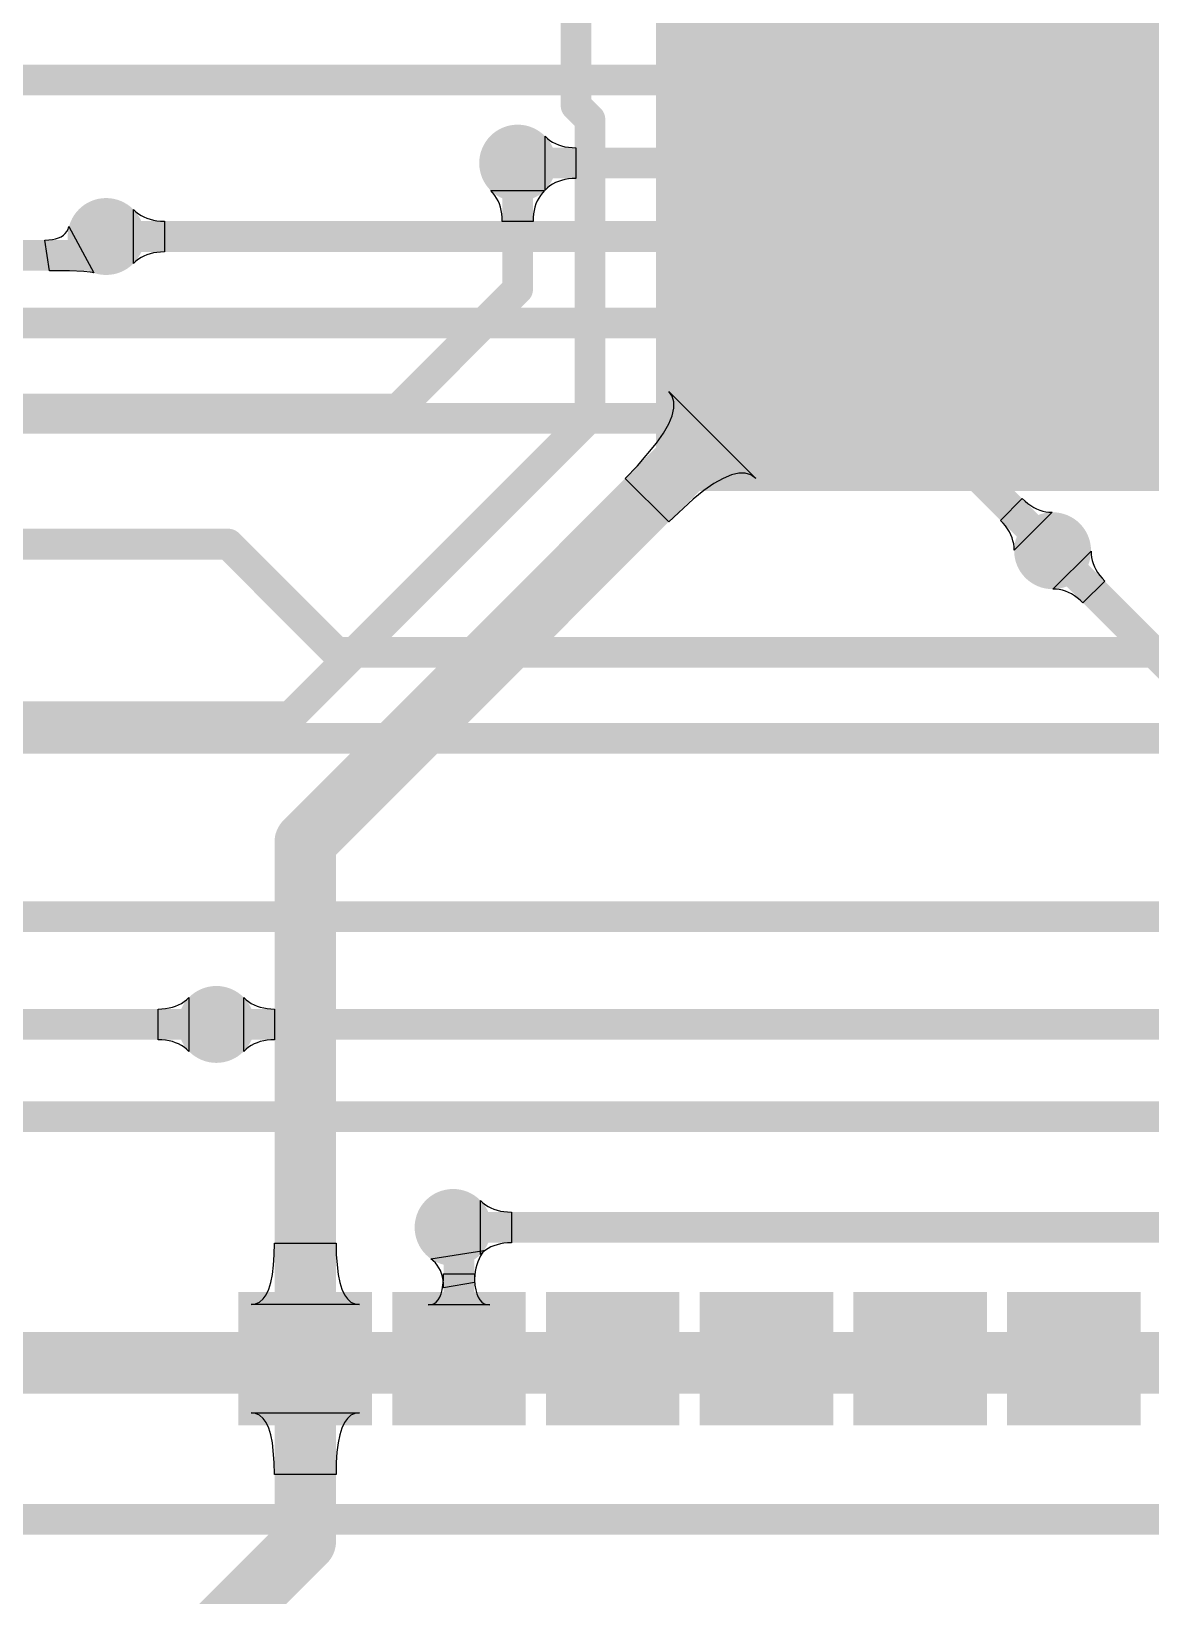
# Model space of a CAD drawing. Header units: millimetres. Extents: x 3.76 to 6.92, y 1.08 to 2.74.
# Drawn here: x 4.868 to 5.232, y 1.655 to 2.164 of the extents above; entities that cross this region are included whole.
import ezdxf

# ---------------------------------------------------------------- set-up
doc = ezdxf.new("R2010")
doc.units = ezdxf.units.MM
doc.header["$MEASUREMENT"] = 0
for name, color, linetype in [('BottomLayer', 5, 'Continuous'), ('MultiLayer', 9, 'Continuous'), ('TopLayer', 1, 'Continuous'), ('TopOverlay', 2, 'Continuous'), ('TopPaste', 8, 'Continuous'), ('TopSolder', 216, 'Continuous'), ('ViaHoleLayer', 16, 'Continuous')]:
    doc.layers.add(name, color=color, linetype=linetype)

# ---------------------------------------------------------------- blocks, each defined once
blk = doc.blocks.new('ESP32S_6')
at = {"layer": 'TopLayer'}
for points in [[(0.24803, 0.2874), (0.48425, 0.2874), (0.24803, 0.52362), (0.48425, 0.52362)], [(0.1122, -0.01638), (0.14764, -0.01638), (0.1122, 0.01906), (0.14764, 0.01906)], [(0.1622, -0.01638), (0.19764, -0.01638), (0.1622, 0.01906), (0.19764, 0.01906)], [(0.2122, -0.01638), (0.24764, -0.01638), (0.2122, 0.01906), (0.24764, 0.01906)], [(0.2622, -0.01638), (0.29764, -0.01638), (0.2622, 0.01906), (0.29764, 0.01906)], [(0.3122, -0.01638), (0.34764, -0.01638), (0.3122, 0.01906), (0.34764, 0.01906)], [(0.3622, -0.01638), (0.39764, -0.01638), (0.3622, 0.01906), (0.39764, 0.01906)]]:
    blk.add_solid(points, dxfattribs=at)
at = {"layer": 'TopOverlay', "const_width": 0.005}
blk.add_lwpolyline([(0, 0), (0.71, 0)], dxfattribs=at)
at = {"layer": 'TopPaste'}
for points in [[(0.24803, 0.2874), (0.48425, 0.2874), (0.24803, 0.52362), (0.48425, 0.52362)], [(0.1122, -0.01638), (0.14764, -0.01638), (0.1122, 0.01906), (0.14764, 0.01906)], [(0.1622, -0.01638), (0.19764, -0.01638), (0.1622, 0.01906), (0.19764, 0.01906)], [(0.2122, -0.01638), (0.24764, -0.01638), (0.2122, 0.01906), (0.24764, 0.01906)], [(0.2622, -0.01638), (0.29764, -0.01638), (0.2622, 0.01906), (0.29764, 0.01906)], [(0.3122, -0.01638), (0.34764, -0.01638), (0.3122, 0.01906), (0.34764, 0.01906)], [(0.3622, -0.01638), (0.39764, -0.01638), (0.3622, 0.01906), (0.39764, 0.01906)]]:
    blk.add_solid(points, dxfattribs=at)
at = {"layer": 'TopSolder'}
for points in [[(0.24403, 0.2834), (0.48825, 0.2834), (0.24403, 0.52762), (0.48825, 0.52762)], [(0.1082, -0.02038), (0.15164, -0.02038), (0.1082, 0.02306), (0.15164, 0.02306)], [(0.1582, -0.02038), (0.20164, -0.02038), (0.1582, 0.02306), (0.20164, 0.02306)], [(0.2082, -0.02038), (0.25164, -0.02038), (0.2082, 0.02306), (0.25164, 0.02306)], [(0.2582, -0.02038), (0.30164, -0.02038), (0.2582, 0.02306), (0.30164, 0.02306)], [(0.3082, -0.02038), (0.35164, -0.02038), (0.3082, 0.02306), (0.35164, 0.02306)], [(0.3582, -0.02038), (0.40164, -0.02038), (0.3582, 0.02306), (0.40164, 0.02306)]]:
    blk.add_solid(points, dxfattribs=at)

msp = doc.modelspace()

# ---------------------------------------------------------------- linework, layer by layer
at = {"layer": 'BottomLayer'}
for p, q in [((5.03493, 2.11225), (5.03493, 2.12975)), ((5.03493, 2.12975), (5.03569, 2.12904)), ((5.03569, 2.12904), (5.0365, 2.1284)), ((5.0365, 2.1284), (5.03737, 2.12784)), ((5.03737, 2.12784), (5.0383, 2.12735)), ((5.0383, 2.12735), (5.03927, 2.12694)), ((5.03927, 2.12694), (5.0403, 2.1266)), ((5.0403, 2.1266), (5.04139, 2.12634)), ((5.04139, 2.12634), (5.04252, 2.12615)), ((5.04252, 2.12615), (5.04371, 2.12604)), ((5.04371, 2.12604), (5.04496, 2.126)), ((5.04496, 2.126), (5.04496, 2.116)), ((5.04252, 2.11585), (5.04139, 2.11566)), ((5.04371, 2.11596), (5.04252, 2.11585)), ((5.04496, 2.116), (5.04371, 2.11596)), ((5.03569, 2.11296), (5.03493, 2.11225)), ((5.0365, 2.1136), (5.03569, 2.11296)), ((5.03737, 2.11416), (5.0365, 2.1136)), ((5.0383, 2.11465), (5.03737, 2.11416)), ((5.03927, 2.11506), (5.0383, 2.11465)), ((5.0403, 2.1154), (5.03927, 2.11506)), ((5.04139, 2.11566), (5.0403, 2.1154)), ((4.90107, 2.08839), (4.90107, 2.10589)), ((4.90107, 2.10589), (4.90183, 2.10518)), ((4.90183, 2.10518), (4.90265, 2.10454)), ((4.90265, 2.10454), (4.90351, 2.10398)), ((4.90351, 2.10398), (4.90444, 2.10349)), ((4.90444, 2.10349), (4.90541, 2.10308)), ((4.90541, 2.10308), (4.90644, 2.10274)), ((4.90644, 2.10274), (4.90753, 2.10248)), ((4.90753, 2.10248), (4.90866, 2.10229)), ((4.90866, 2.10229), (4.90985, 2.10218)), ((4.90985, 2.10218), (4.9111, 2.10214)), ((4.9111, 2.10214), (4.9111, 2.09214)), ((4.90351, 2.0903), (4.90265, 2.08974)), ((4.90444, 2.09079), (4.90351, 2.0903)), ((4.90541, 2.0912), (4.90444, 2.09079)), ((4.90644, 2.09154), (4.90541, 2.0912)), ((4.90753, 2.0918), (4.90644, 2.09154)), ((4.90866, 2.09199), (4.90753, 2.0918)), ((4.90985, 2.0921), (4.90866, 2.09199)), ((4.9111, 2.09214), (4.90985, 2.0921)), ((4.90183, 2.0891), (4.90107, 2.08839)), ((4.90265, 2.08974), (4.90183, 2.0891)), ((5.18306, 2.00487), (5.19013, 2.01194)), ((5.19013, 2.01194), (5.19104, 2.01109)), ((5.19104, 2.01109), (5.19196, 2.01032)), ((5.19196, 2.01032), (5.1929, 2.00965)), ((5.1929, 2.00965), (5.19385, 2.00907)), ((5.19385, 2.00907), (5.19481, 2.00858)), ((5.18391, 2.00396), (5.18306, 2.00487)), ((5.18468, 2.00304), (5.18391, 2.00396)), ((5.19987, 2.0075), (5.1875, 1.99513)), ((5.19481, 2.00858), (5.1958, 2.00818)), ((5.1958, 2.00818), (5.19679, 2.00788)), ((5.19679, 2.00788), (5.1978, 2.00766)), ((5.1978, 2.00766), (5.19883, 2.00753)), ((5.19883, 2.00753), (5.19987, 2.0075)), ((5.18535, 2.0021), (5.18468, 2.00304)), ((5.18593, 2.00115), (5.18535, 2.0021)), ((5.18642, 2.00019), (5.18593, 2.00115)), ((5.18682, 1.9992), (5.18642, 2.00019)), ((5.18712, 1.99821), (5.18682, 1.9992)), ((5.18734, 1.9972), (5.18712, 1.99821)), ((5.18747, 1.99617), (5.18734, 1.9972)), ((5.1875, 1.99513), (5.18747, 1.99617)), ((4.93693, 1.83225), (4.93693, 1.84975)), ((4.93693, 1.84975), (4.93769, 1.84904)), ((4.93769, 1.84904), (4.9385, 1.8484)), ((4.9385, 1.8484), (4.93937, 1.84784)), ((4.93937, 1.84784), (4.9403, 1.84735)), ((4.9403, 1.84735), (4.94127, 1.84694)), ((4.94127, 1.84694), (4.9423, 1.8466)), ((4.9423, 1.8466), (4.94339, 1.84634)), ((4.94339, 1.84634), (4.94452, 1.84615)), ((4.94452, 1.84615), (4.94571, 1.84604)), ((4.94571, 1.84604), (4.94696, 1.846)), ((4.94696, 1.846), (4.94696, 1.836)), ((4.94571, 1.83596), (4.94452, 1.83585)), ((4.94696, 1.836), (4.94571, 1.83596)), ((4.93769, 1.83296), (4.93693, 1.83225)), ((4.9385, 1.8336), (4.93769, 1.83296)), ((4.93937, 1.83416), (4.9385, 1.8336)), ((4.9403, 1.83465), (4.93937, 1.83416)), ((4.94127, 1.83506), (4.9403, 1.83465)), ((4.9423, 1.8354), (4.94127, 1.83506)), ((4.94339, 1.83566), (4.9423, 1.8354)), ((4.94452, 1.83585), (4.94339, 1.83566)), ((5.01393, 1.76625), (5.01393, 1.78375)), ((5.01393, 1.78375), (5.01469, 1.78304)), ((5.01469, 1.78304), (5.0155, 1.7824)), ((5.0155, 1.7824), (5.01637, 1.78184)), ((5.01637, 1.78184), (5.0173, 1.78135)), ((5.0173, 1.78135), (5.01827, 1.78094)), ((5.01827, 1.78094), (5.0193, 1.7806)), ((5.0193, 1.7806), (5.02039, 1.78034)), ((5.02039, 1.78034), (5.02152, 1.78015)), ((5.02152, 1.78015), (5.02271, 1.78004)), ((5.02271, 1.78004), (5.02396, 1.78)), ((5.02396, 1.78), (5.02396, 1.77)), ((5.02152, 1.76985), (5.02039, 1.76966)), ((5.02271, 1.76996), (5.02152, 1.76985)), ((5.02396, 1.77), (5.02271, 1.76996)), ((5.01469, 1.76696), (5.01393, 1.76625)), ((5.0155, 1.7676), (5.01469, 1.76696)), ((5.01637, 1.76816), (5.0155, 1.7676)), ((5.0173, 1.76865), (5.01637, 1.76816)), ((5.01827, 1.76906), (5.0173, 1.76865)), ((5.0193, 1.7694), (5.01827, 1.76906)), ((5.02039, 1.76966), (5.0193, 1.7694))]:
    msp.add_line(p, q, dxfattribs=at)
for points, const_width in [([(4.39206, 2.148), (5.335, 2.148)], 0.01), ([(5.026, 2.121), (5.77, 2.121)], 0.01), ([(4.89214, 2.09714), (5.83898, 2.09714)], 0.01), ([(4.515, 2.069), (5.364, 2.069)], 0.01), ([(4.40994, 2.03806), (5.15694, 2.03806)], 0.01), ([(5.15694, 2.03806), (5.2, 1.995)], 0.01), ([(4.44292, 1.99714), (4.93186, 1.99714)], 0.01), ([(4.93186, 1.99714), (4.967, 1.962)], 0.01), ([(4.967, 1.962), (5.291, 1.962)], 0.01), ([(4.545, 1.934), (5.465, 1.934)], 0.01), ([(4.787, 1.876), (5.44023, 1.876)], 0.01), ([(4.928, 1.841), (5.443, 1.841)], 0.01), ([(4.698, 1.811), (5.44737, 1.811)], 0.01), ([(5.005, 1.775), (5.434, 1.775)], 0.01), ([(4.758, 1.731), (5.434, 1.731)], 0.02), ([(4.48373, 1.68008), (5.35692, 1.68008)], 0.01)]:
    msp.add_lwpolyline(points, dxfattribs=dict(at, const_width=const_width))
for points, const_width in [([(5.01975, 2.121, 1), (5.03225, 2.121, 1)], 0.0125), ([(5.0235, 2.121, 1), (5.0285, 2.121, 1)], 0.005), ([(4.88589, 2.09714, 1), (4.89839, 2.09714, 1)], 0.0125), ([(4.88964, 2.09714, 1), (4.89464, 2.09714, 1)], 0.005), ([(5.15444, 2.03806, 1), (5.15944, 2.03806, 1)], 0.005), ([(5.15444, 2.03806, 1), (5.15944, 2.03806, 1)], 0.005), ([(5.19375, 1.995, 1), (5.20625, 1.995, 1)], 0.0125), ([(4.92936, 1.99714, 1), (4.93436, 1.99714, 1)], 0.005), ([(4.92936, 1.99714, 1), (4.93436, 1.99714, 1)], 0.005), ([(5.1975, 1.995, 1), (5.2025, 1.995, 1)], 0.005), ([(4.9645, 1.962, 1), (4.9695, 1.962, 1)], 0.005), ([(4.9645, 1.962, 1), (4.9695, 1.962, 1)], 0.005), ([(4.92175, 1.841, 1), (4.93425, 1.841, 1)], 0.0125), ([(4.9255, 1.841, 1), (4.9305, 1.841, 1)], 0.005), ([(4.99875, 1.775, 1), (5.01125, 1.775, 1)], 0.0125), ([(5.0025, 1.775, 1), (5.0075, 1.775, 1)], 0.005)]:
    msp.add_lwpolyline(points, format="xyb", close=True, dxfattribs=dict(at, const_width=const_width))
at = {"layer": 'MultiLayer', "const_width": 0.0125}
for points in [[(5.01975, 2.121, 1), (5.03225, 2.121, 1)], [(4.88589, 2.09714, 1), (4.89839, 2.09714, 1)], [(5.19375, 1.995, 1), (5.20625, 1.995, 1)], [(4.92175, 1.841, 1), (4.93425, 1.841, 1)], [(4.99875, 1.775, 1), (5.01125, 1.775, 1)]]:
    msp.add_lwpolyline(points, format="xyb", close=True, dxfattribs=at)
at = {"layer": 'TopLayer'}
for p, q in [((5.01796, 2.11131), (5.01725, 2.11207)), ((5.01725, 2.11207), (5.03475, 2.11207)), ((5.0186, 2.1105), (5.01796, 2.11131)), ((5.03404, 2.11131), (5.0334, 2.1105)), ((5.03475, 2.11207), (5.03404, 2.11131)), ((5.01916, 2.10963), (5.0186, 2.1105)), ((5.01965, 2.1087), (5.01916, 2.10963)), ((5.02006, 2.10773), (5.01965, 2.1087)), ((5.0204, 2.1067), (5.02006, 2.10773)), ((5.02066, 2.10561), (5.0204, 2.1067)), ((5.02085, 2.10448), (5.02066, 2.10561)), ((5.03134, 2.10561), (5.03115, 2.10448)), ((5.0316, 2.1067), (5.03134, 2.10561)), ((5.03194, 2.10773), (5.0316, 2.1067)), ((5.03235, 2.1087), (5.03194, 2.10773)), ((5.03284, 2.10963), (5.03235, 2.1087)), ((5.0334, 2.1105), (5.03284, 2.10963)), ((5.02096, 2.10329), (5.02085, 2.10448)), ((5.021, 2.10204), (5.02096, 2.10329)), ((5.031, 2.10204), (5.021, 2.10204)), ((5.03104, 2.10329), (5.031, 2.10204)), ((5.03115, 2.10448), (5.03104, 2.10329)), ((4.87219, 2.096), (4.87348, 2.09604)), ((4.87375, 2.086), (4.87219, 2.096)), ((4.87348, 2.09604), (4.87465, 2.09618)), ((4.87465, 2.09618), (4.87572, 2.09639)), ((4.87572, 2.09639), (4.87667, 2.0967)), ((4.87667, 2.0967), (4.87751, 2.09709)), ((4.87751, 2.09709), (4.87824, 2.09758)), ((4.87824, 2.09758), (4.87887, 2.09814)), ((4.87887, 2.09814), (4.87938, 2.0988)), ((4.87938, 2.0988), (4.87978, 2.09955)), ((4.87978, 2.09955), (4.88007, 2.10038)), ((4.88007, 2.10038), (4.88817, 2.08529)), ((4.88022, 2.08594), (4.87375, 2.086)), ((4.88485, 2.08574), (4.88022, 2.08594)), ((4.88692, 2.08554), (4.88485, 2.08574)), ((4.88765, 2.08542), (4.88692, 2.08554)), ((4.88817, 2.08529), (4.88765, 2.08542)), ((5.07628, 2.04525), (5.07515, 2.04681)), ((5.07515, 2.04681), (5.10344, 2.01852)), ((5.07685, 2.04341), (5.07628, 2.04525)), ((5.07628, 2.03889), (5.07685, 2.04129)), ((5.07685, 2.04129), (5.07685, 2.04341)), ((5.07345, 2.03323), (5.07515, 2.0362)), ((5.07515, 2.0362), (5.07628, 2.03889)), ((5.06497, 2.02262), (5.07119, 2.02998)), ((5.07119, 2.02998), (5.07345, 2.03323)), ((5.06101, 2.01852), (5.06497, 2.02262)), ((5.09552, 2.01965), (5.09283, 2.01852)), ((5.09792, 2.02022), (5.09552, 2.01965)), ((5.10004, 2.02022), (5.09792, 2.02022)), ((5.10188, 2.01965), (5.10004, 2.02022)), ((5.10344, 2.01852), (5.10188, 2.01965)), ((5.07515, 2.00438), (5.06101, 2.01852)), ((5.08661, 2.01456), (5.08307, 2.01173)), ((5.08986, 2.01682), (5.08661, 2.01456)), ((5.09283, 2.01852), (5.08986, 2.01682)), ((5.08307, 2.01173), (5.07515, 2.00438)), ((5.20012, 1.9825), (5.2125, 1.99487)), ((5.2125, 1.99487), (5.21253, 1.99383)), ((5.21253, 1.99383), (5.21266, 1.9928)), ((5.21266, 1.9928), (5.21288, 1.99179)), ((5.21288, 1.99179), (5.21318, 1.9908)), ((5.21318, 1.9908), (5.21358, 1.98981)), ((5.21358, 1.98981), (5.21407, 1.98885)), ((5.21407, 1.98885), (5.21465, 1.9879)), ((5.21694, 1.98513), (5.20987, 1.97806)), ((5.21465, 1.9879), (5.21532, 1.98696)), ((5.21532, 1.98696), (5.21609, 1.98604)), ((5.21609, 1.98604), (5.21694, 1.98513)), ((5.20117, 1.98247), (5.20012, 1.9825)), ((5.20219, 1.98234), (5.20117, 1.98247)), ((5.20321, 1.98212), (5.20219, 1.98234)), ((5.2042, 1.98182), (5.20321, 1.98212)), ((5.20519, 1.98142), (5.2042, 1.98182)), ((5.20615, 1.98093), (5.20519, 1.98142)), ((5.2071, 1.98035), (5.20615, 1.98093)), ((5.20804, 1.97968), (5.2071, 1.98035)), ((5.20896, 1.97891), (5.20804, 1.97968)), ((5.20987, 1.97806), (5.20896, 1.97891)), ((4.91029, 1.84604), (4.91148, 1.84615)), ((4.91148, 1.84615), (4.91261, 1.84634)), ((4.91261, 1.84634), (4.9137, 1.8466)), ((4.9137, 1.8466), (4.91473, 1.84694)), ((4.91473, 1.84694), (4.9157, 1.84735)), ((4.9157, 1.84735), (4.91663, 1.84784)), ((4.91663, 1.84784), (4.9175, 1.8484)), ((4.9175, 1.8484), (4.91831, 1.84904)), ((4.91831, 1.84904), (4.91907, 1.84975)), ((4.91907, 1.84975), (4.91907, 1.83225)), ((4.90904, 1.846), (4.91029, 1.84604)), ((4.90904, 1.836), (4.90904, 1.846)), ((4.91029, 1.83596), (4.90904, 1.836)), ((4.91148, 1.83585), (4.91029, 1.83596)), ((4.91261, 1.83566), (4.91148, 1.83585)), ((4.9137, 1.8354), (4.91261, 1.83566)), ((4.91473, 1.83506), (4.9137, 1.8354)), ((4.9157, 1.83465), (4.91473, 1.83506)), ((4.91663, 1.83416), (4.9157, 1.83465)), ((4.9175, 1.8336), (4.91663, 1.83416)), ((4.91831, 1.83296), (4.9175, 1.8336)), ((4.91907, 1.83225), (4.91831, 1.83296)), ((4.94685, 1.76614), (4.94692, 1.76994)), ((4.94692, 1.76994), (4.96692, 1.76994)), ((4.96692, 1.76994), (4.967, 1.76614)), ((4.94662, 1.76274), (4.94685, 1.76614)), ((4.967, 1.76614), (4.9676, 1.75974)), ((4.99773, 1.76483), (5.01502, 1.76752)), ((4.99852, 1.7642), (4.99773, 1.76483)), ((5.01344, 1.76484), (5.01304, 1.76386)), ((5.0139, 1.76578), (5.01344, 1.76484)), ((5.01443, 1.76667), (5.0139, 1.76578)), ((5.01502, 1.76752), (5.01443, 1.76667)), ((4.94571, 1.75714), (4.94624, 1.75974)), ((4.94624, 1.75974), (4.94662, 1.76274)), ((4.9676, 1.75974), (4.96814, 1.75714)), ((4.99924, 1.7635), (4.99852, 1.7642)), ((4.99987, 1.76272), (4.99924, 1.7635)), ((5.00041, 1.76188), (4.99987, 1.76272)), ((5.00087, 1.76097), (5.00041, 1.76188)), ((5.00125, 1.75999), (5.00087, 1.76097)), ((5.00154, 1.75894), (5.00125, 1.75999)), ((5.00187, 1.75801), (5.00192, 1.75994)), ((5.00192, 1.75994), (5.01192, 1.75994)), ((5.01192, 1.75994), (5.01197, 1.75801)), ((5.0122, 1.76067), (5.01205, 1.75952)), ((5.01242, 1.76178), (5.0122, 1.76067)), ((5.0127, 1.76284), (5.01242, 1.76178)), ((5.01304, 1.76386), (5.0127, 1.76284)), ((4.94419, 1.75314), (4.94502, 1.75494)), ((4.94502, 1.75494), (4.94571, 1.75714)), ((4.96814, 1.75714), (4.96882, 1.75494)), ((4.96882, 1.75494), (4.96966, 1.75314)), ((5.00112, 1.75346), (5.00147, 1.75477)), ((5.00147, 1.75477), (5.00172, 1.75629)), ((5.00175, 1.75783), (5.00154, 1.75894)), ((5.00172, 1.75629), (5.00187, 1.75801)), ((5.00188, 1.75664), (5.00175, 1.75783)), ((5.00192, 1.75539), (5.00188, 1.75664)), ((5.01192, 1.75709), (5.00192, 1.75539)), ((5.01195, 1.75833), (5.01192, 1.75709)), ((5.01205, 1.75952), (5.01195, 1.75833)), ((5.01197, 1.75801), (5.01212, 1.75629)), ((5.01212, 1.75629), (5.01237, 1.75477)), ((5.01237, 1.75477), (5.01272, 1.75346)), ((4.93932, 1.74994), (4.94077, 1.75014)), ((4.97452, 1.74994), (4.93932, 1.74994)), ((4.94077, 1.75014), (4.94206, 1.75074)), ((4.94206, 1.75074), (4.9432, 1.75174)), ((4.9432, 1.75174), (4.94419, 1.75314)), ((4.96966, 1.75314), (4.97064, 1.75174)), ((4.97064, 1.75174), (4.97178, 1.75074)), ((4.97178, 1.75074), (4.97307, 1.75014)), ((4.97307, 1.75014), (4.97452, 1.74994)), ((4.99692, 1.74982), (4.99787, 1.74992)), ((5.01692, 1.74982), (4.99692, 1.74982)), ((4.99787, 1.74992), (4.99872, 1.75022)), ((4.99872, 1.75022), (4.99947, 1.75073)), ((4.99947, 1.75073), (5.00012, 1.75143)), ((5.00012, 1.75143), (5.00067, 1.75235)), ((5.00067, 1.75235), (5.00112, 1.75346)), ((5.01272, 1.75346), (5.01317, 1.75235)), ((5.01317, 1.75235), (5.01372, 1.75143)), ((5.01372, 1.75143), (5.01437, 1.75073)), ((5.01437, 1.75073), (5.01512, 1.75022)), ((5.01512, 1.75022), (5.01597, 1.74992)), ((5.01597, 1.74992), (5.01692, 1.74982)), ((4.94077, 1.71454), (4.93932, 1.71474)), ((4.93932, 1.71474), (4.97452, 1.71474)), ((4.94206, 1.71394), (4.94077, 1.71454)), ((4.9432, 1.71294), (4.94206, 1.71394)), ((4.97178, 1.71394), (4.97064, 1.71294)), ((4.97307, 1.71454), (4.97178, 1.71394)), ((4.97452, 1.71474), (4.97307, 1.71454)), ((4.94419, 1.71154), (4.9432, 1.71294)), ((4.94502, 1.70974), (4.94419, 1.71154)), ((4.94571, 1.70754), (4.94502, 1.70974)), ((4.96882, 1.70974), (4.96814, 1.70754)), ((4.96966, 1.71154), (4.96882, 1.70974)), ((4.97064, 1.71294), (4.96966, 1.71154)), ((4.94624, 1.70494), (4.94571, 1.70754)), ((4.94685, 1.69854), (4.94624, 1.70494)), ((4.9676, 1.70494), (4.96723, 1.70194)), ((4.96814, 1.70754), (4.9676, 1.70494)), ((4.96723, 1.70194), (4.967, 1.69854)), ((4.94692, 1.69474), (4.94685, 1.69854)), ((4.96692, 1.69474), (4.94692, 1.69474)), ((4.967, 1.69854), (4.96692, 1.69474))]:
    msp.add_line(p, q, dxfattribs=at)
for points, const_width in [([(4.88865, 2.441), (5.19314, 2.13651)], 0.02), ([(5.19314, 2.13651), (5.49763, 2.441)], 0.02), ([(5.045, 2.13973), (5.045, 2.217)], 0.01), ([(4.95692, 1.90029), (5.19314, 2.13651)], 0.02), ([(5.045, 2.13973), (5.0495, 2.13523)], 0.01), ([(5.0495, 2.0385), (5.0495, 2.13523)], 0.01), ([(5.026, 2.08), (5.026, 2.121)], 0.01), ([(4.886, 2.091), (4.89214, 2.09714)], 0.01), ([(4.827, 2.091), (4.886, 2.091)], 0.01), ([(4.987, 2.041), (5.026, 2.08)], 0.01), ([(4.827, 2.041), (4.987, 2.041)], 0.01), ([(4.952, 1.941), (5.0495, 2.0385)], 0.01), ([(5.2, 1.995), (5.354, 1.841)], 0.01), ([(4.827, 1.941), (4.952, 1.941)], 0.01), ([(4.95692, 1.73234), (4.95692, 1.90029)], 0.02), ([(4.827, 1.841), (4.928, 1.841)], 0.01), ([(5.005, 1.775), (5.00692, 1.77308)], 0.01), ([(5.00692, 1.73234), (5.00692, 1.77308)], 0.01), ([(4.95692, 1.67292), (4.95692, 1.73234)], 0.02), ([(4.90651, 1.62251), (4.95692, 1.67292)], 0.02)]:
    msp.add_lwpolyline(points, dxfattribs=dict(at, const_width=const_width))
for points, const_width in [([(5.18814, 2.13651, 1), (5.19814, 2.13651, 1)], 0.01), ([(5.18814, 2.13651, 1), (5.19814, 2.13651, 1)], 0.01), ([(5.18814, 2.13651, 1), (5.19814, 2.13651, 1)], 0.01), ([(5.0425, 2.13973, 1), (5.0475, 2.13973, 1)], 0.005), ([(5.0425, 2.13973, 1), (5.0475, 2.13973, 1)], 0.005), ([(5.047, 2.13523, 1), (5.052, 2.13523, 1)], 0.005), ([(5.047, 2.13523, 1), (5.052, 2.13523, 1)], 0.005), ([(5.01975, 2.121, 1), (5.03225, 2.121, 1)], 0.0125), ([(5.0235, 2.121, 1), (5.0285, 2.121, 1)], 0.005), ([(4.88589, 2.09714, 1), (4.89839, 2.09714, 1)], 0.0125), ([(4.88964, 2.09714, 1), (4.89464, 2.09714, 1)], 0.005), ([(4.8835, 2.091, 1), (4.8885, 2.091, 1)], 0.005), ([(4.8835, 2.091, 1), (4.8885, 2.091, 1)], 0.005), ([(5.0235, 2.08, 1), (5.0285, 2.08, 1)], 0.005), ([(5.0235, 2.08, 1), (5.0285, 2.08, 1)], 0.005), ([(4.9845, 2.041, 1), (4.9895, 2.041, 1)], 0.005), ([(4.9845, 2.041, 1), (4.9895, 2.041, 1)], 0.005), ([(5.047, 2.0385, 1), (5.052, 2.0385, 1)], 0.005), ([(5.047, 2.0385, 1), (5.052, 2.0385, 1)], 0.005), ([(5.19375, 1.995, 1), (5.20625, 1.995, 1)], 0.0125), ([(5.1975, 1.995, 1), (5.2025, 1.995, 1)], 0.005), ([(4.9495, 1.941, 1), (4.9545, 1.941, 1)], 0.005), ([(4.9495, 1.941, 1), (4.9545, 1.941, 1)], 0.005), ([(4.95192, 1.90029, 1), (4.96192, 1.90029, 1)], 0.01), ([(4.95192, 1.90029, 1), (4.96192, 1.90029, 1)], 0.01), ([(4.92175, 1.841, 1), (4.93425, 1.841, 1)], 0.0125), ([(4.9255, 1.841, 1), (4.9305, 1.841, 1)], 0.005), ([(4.99875, 1.775, 1), (5.01125, 1.775, 1)], 0.0125), ([(5.0025, 1.775, 1), (5.0075, 1.775, 1)], 0.005), ([(5.00442, 1.77308, 1), (5.00942, 1.77308, 1)], 0.005), ([(5.00442, 1.77308, 1), (5.00942, 1.77308, 1)], 0.005), ([(4.95192, 1.73234, 1), (4.96192, 1.73234, 1)], 0.01), ([(4.95192, 1.73234, 1), (4.96192, 1.73234, 1)], 0.01), ([(5.00442, 1.73234, 1), (5.00942, 1.73234, 1)], 0.005), ([(4.95192, 1.67292, 1), (4.96192, 1.67292, 1)], 0.01), ([(4.95192, 1.67292, 1), (4.96192, 1.67292, 1)], 0.01)]:
    msp.add_lwpolyline(points, format="xyb", close=True, dxfattribs=dict(at, const_width=const_width))
at = {"layer": 'ViaHoleLayer', "const_width": 0.0075}
for points in [[(5.02225, 2.121, 1), (5.02975, 2.121, 1)], [(4.88839, 2.09714, 1), (4.89589, 2.09714, 1)], [(5.19625, 1.995, 1), (5.20375, 1.995, 1)], [(4.92425, 1.841, 1), (4.93175, 1.841, 1)], [(5.00125, 1.775, 1), (5.00875, 1.775, 1)]]:
    msp.add_lwpolyline(points, format="xyb", close=True, dxfattribs=at)

# ---------------------------------------------------------------- block references
msp.add_blockref('ESP32S_6', (4.827, 1.731))

doc.saveas('drawing.dxf')
